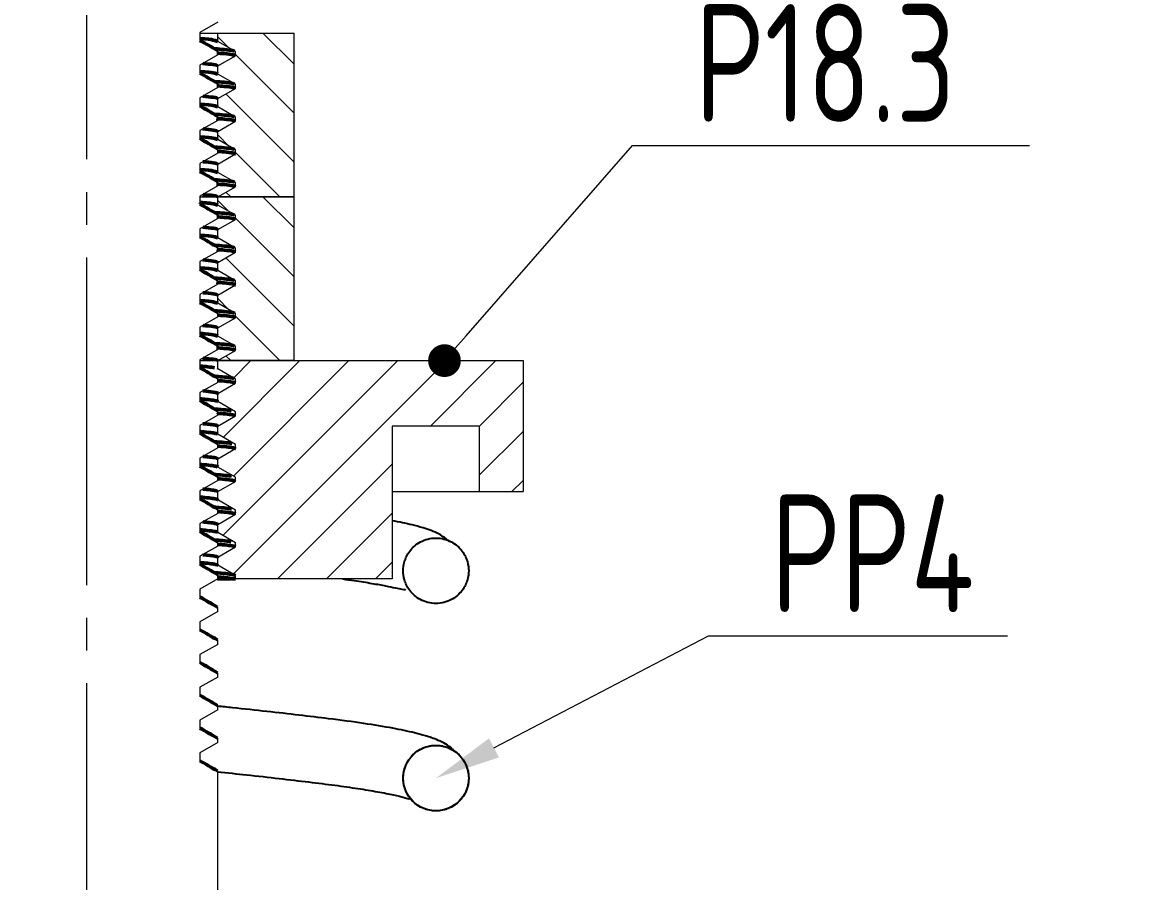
# Model space of a CAD drawing. Header units: millimetres. Extents: x -46397 to 283259, y -8690 to 23983.
# Drawn here: x 185114.6 to 185165.3, y -1672.2 to -1632.7 of the extents above; entities that cross this region are included whole.
import ezdxf
from ezdxf import colors
from ezdxf.entities.mleader import LeaderData, LeaderLine
from ezdxf.math import Vec2, Vec3

# ---------------------------------------------------------------- set-up
doc = ezdxf.new("R2010")
doc.units = ezdxf.units.MM
doc.linetypes.add('EB_DASHDOT', pattern=[39, 30, -3, 3, -3])
doc.layers.get('Defpoints').update_dxf_attribs({"lineweight": 0})
for name, color, linetype, lineweight in [('0.01.TÂM', 20, 'EB_DASHDOT', 5), ('4.KICH THUOC', 3, 'Continuous', 9), ('AM_0', 7, 'Continuous', 50)]:
    doc.layers.add(name, color=color, linetype=linetype, lineweight=lineweight)
doc.layers.add('DIM', color=8, linetype='Continuous')
doc.styles.add('GHI CHÚ 1', font='isocp_IV25.ttf', dxfattribs={"width": 0.8})
doc.styles.get("Standard").update_dxf_attribs({"font": 'isocp.shx', "width": 0.8})
doc.dimstyles.new('1-30SCALE', dxfattribs={"dimtxt": 75, "dimasz": 75, "dimexe": 37.5, "dimexo": 30, "dimgap": 30, "dimtad": 1, "dimtoh": 1, "dimdec": 0, "dimdsep": 46, "dimtxsty": 'GHI CHÚ 1', "dimcen": 0.09, "dimclrd": 256, "dimclre": 256, "dimclrt": 2, "dimadec": 0, "dimazin": 0, "dimtfac": 1, "dimtdec": 0, "dimtofl": 0, "dimtmove": 0, "dimatfit": 3, "dimfxl": 1, "dimlwd": 0, "dimlwe": 0, "dimarcsym": 0})

# ---------------------------------------------------------------- blocks, each defined once
blk = doc.blocks.new('*D943')
at = {"layer": 'Defpoints', "color": 0, "transparency": 16777216}
for p in [(185123.553, -1626.356), (185198.813, -1626.356), (185123.553, -1736.515, 1.046)]:
    blk.add_point(p, dxfattribs=at)
at = {"layer": 'DIM', "linetype": 'Continuous', "lineweight": 0, "transparency": 16777216}
for p, q in [((185125.553, -1626.356), (185200.813, -1626.356)), ((185198.813, -1732.515), (185198.813, -1630.356)), ((185125.553, -1736.515), (185200.813, -1736.515))]:
    blk.add_line(p, q, dxfattribs=at)
at = {"layer": 'DIM', "transparency": 16777216}
for points in [[(185198.147, -1630.356), (185199.48, -1630.356), (185198.813, -1626.356)], [(185198.147, -1732.515), (185199.48, -1732.515), (185198.813, -1736.515)]]:
    blk.add_solid(points, dxfattribs=at)
at = {"layer": 'DIM', "color": 2, "transparency": 16777216, "insert": (185193.696, -1681.436), "char_height": 6, "attachment_point": 5, "rotation": 90, "style": 'GHI CHÚ 1'}
blk.add_mtext('110', dxfattribs=at)
blk = doc.blocks.new('_Dot')
at = {"color": 0, "linetype": 'ByBlock', "lineweight": -2}
blk.add_line((-0.5, 0), (-1, 0), dxfattribs=at)
at = {"color": 0, "linetype": 'ByBlock', "const_width": 0.5}
blk.add_lwpolyline([(-0.25, 0, 1), (0.25, 0, 1)], format="xyb", close=True, dxfattribs=at)

msp = doc.modelspace()

# ---------------------------------------------------------------- hatches: boundary and pattern name
at = {"layer": 'AM_0', "lineweight": 0}
h = msp.add_hatch(dxfattribs=at)
h.set_pattern_fill('ANSI31', color=251, scale=0.5, angle=-90, style=0)
h.set_pattern_definition([(315, (96220.0758, 239290.0908), (1.122532015, 1.122532015), [])])
h.paths.add_polyline_path([(185124.364, -1635.768), (185123.553, -1636.236), (185123.553, -1636.611), (185124.364, -1637.08), (185124.364, -1637.268), (185123.553, -1637.736), (185123.553, -1638.111), (185124.364, -1638.58), (185124.364, -1638.768), (185123.553, -1639.236), (185123.553, -1639.611), (185124.364, -1640.08), (185124.364, -1640.268), (185123.553, -1640.736), (185127.053, -1640.736), (185127.053, -1633.236), (185123.553, -1633.236), (185123.553, -1633.611), (185124.364, -1634.08), (185124.364, -1634.268), (185123.553, -1634.736), (185123.553, -1635.111), (185124.364, -1635.58)], flags=0)
h = msp.add_hatch(dxfattribs=at)
h.set_pattern_fill('ANSI31', color=251, scale=0.5, angle=-90, style=0)
h.set_pattern_definition([(315, (96220.0758, 239282.5908), (1.122532015, 1.122532015), [])])
h.paths.add_polyline_path([(185124.364, -1643.268), (185123.553, -1643.736), (185123.553, -1644.111), (185124.364, -1644.58), (185124.364, -1644.768), (185123.553, -1645.236), (185123.553, -1645.611), (185124.364, -1646.08), (185124.364, -1646.268), (185123.553, -1646.736), (185123.553, -1647.111), (185124.364, -1647.58), (185124.364, -1647.768), (185123.553, -1648.236), (185127.053, -1648.236), (185127.053, -1640.736), (185123.553, -1640.736), (185123.553, -1641.111), (185124.364, -1641.58), (185124.364, -1641.768), (185123.553, -1642.236), (185123.553, -1642.611), (185124.364, -1643.08)], flags=0)
h = msp.add_hatch(dxfattribs=at)
h.set_pattern_fill('ANSI31', color=251, scale=0.5, style=0)
h.set_pattern_definition([(45, (96220.0758, 239282.5908), (-1.122532015, 1.122532015), [])])
h.paths.add_polyline_path([(185123.553, -1649.736), (185123.553, -1650.111), (185124.364, -1650.58), (185124.364, -1650.768), (185123.553, -1651.236), (185123.553, -1651.611), (185124.364, -1652.08), (185124.364, -1652.268), (185123.553, -1652.736), (185123.553, -1653.111), (185124.364, -1653.58), (185124.364, -1653.768), (185123.553, -1654.236), (185123.553, -1654.611), (185124.364, -1655.08), (185124.364, -1655.268), (185123.553, -1655.736), (185123.553, -1656.111), (185124.364, -1656.58), (185124.364, -1656.768), (185123.553, -1657.236), (185123.553, -1657.611), (185124.364, -1658.08), (185124.364, -1658.236), (185131.553, -1658.236), (185131.553, -1651.236), (185135.553, -1651.236), (185135.553, -1654.236), (185137.553, -1654.236), (185137.553, -1648.236), (185123.553, -1648.236), (185123.553, -1648.611), (185124.364, -1649.08), (185124.364, -1649.268)], flags=0)

# ---------------------------------------------------------------- linework, layer by layer
at = {"color": 7, "linetype": 'Continuous', "lineweight": 25}
msp.add_circle((185133.553, -1667.36, -0.155), 1.5, dxfattribs=at)
for points, knots in [([(185134.172, -1656.517, -0.155), (185134.023, -1656.4, -0.155), (185133.689, -1656.14, -0.155), (185133.005, -1655.894, -0.155), (185132.459, -1655.758, -0.155), (185132.04, -1655.666, -0.155), (185131.713, -1655.603, -0.155), (185131.553, -1655.573, -0.155)], [0, 0, 0, 0, 0.200529, 0.448114, 0.641499, 0.82367, 1, 1, 1, 1]), ([(185135.053, -1657.861, -0.155), (185135.053, -1657.736, -0.155), (185135.037, -1657.595, -0.155), (185134.948, -1657.287, -0.155), (185134.873, -1657.121, -0.155), (185134.633, -1656.801, -0.155), (185134.466, -1656.648, -0.155), (185134.051, -1656.427, -0.155), (185133.803, -1656.361, -0.155), (185133.303, -1656.361, -0.155), (185133.054, -1656.427, -0.155), (185132.639, -1656.648, -0.155), (185132.473, -1656.801, -0.155), (185132.233, -1657.121, -0.155), (185132.157, -1657.287, -0.155), (185132.068, -1657.595, -0.155), (185132.053, -1657.736, -0.155), (185132.053, -1657.986, -0.155), (185132.068, -1658.127, -0.155), (185132.157, -1658.435, -0.155), (185132.233, -1658.601, -0.155), (185132.473, -1658.921, -0.155), (185132.639, -1659.074, -0.155), (185133.054, -1659.295, -0.155), (185133.303, -1659.361, -0.155), (185133.803, -1659.361, -0.155), (185134.051, -1659.295, -0.155), (185134.466, -1659.074, -0.155), (185134.633, -1658.921, -0.155), (185134.873, -1658.601, -0.155), (185134.948, -1658.435, -0.155), (185135.037, -1658.127, -0.155), (185135.053, -1657.986, -0.155), (185135.053, -1657.861, -0.155)], [0, 0, 0, 0, 0.0625, 0.0625, 0.125, 0.125, 0.1875, 0.1875, 0.25, 0.25, 0.3125, 0.3125, 0.375, 0.375, 0.4375, 0.4375, 0.5, 0.5, 0.5625, 0.5625, 0.625, 0.625, 0.6875, 0.6875, 0.75, 0.75, 0.8125, 0.8125, 0.875, 0.875, 0.9375, 0.9375, 1, 1, 1, 1]), ([(185129.271, -1658.236, -0.155), (185129.454, -1658.261, -0.155), (185129.96, -1658.327, -0.155), (185130.622, -1658.437, -0.155), (185131.254, -1658.55, -0.155), (185131.709, -1658.644, -0.155), (185131.984, -1658.698, -0.155), (185132.149, -1658.732, -0.155), (185132.171, -1658.711, -0.155), (185132.181, -1658.702, -0.155)], [0, 0, 0, 0, 0.11052, 0.30626, 0.488603, 0.656458, 0.809157, 0.920232, 1, 1, 1, 1]), ([(185134.38, -1666.117, -0.155), (185134.332, -1666.064, -0.155), (185134.134, -1665.845, -0.155), (185133.596, -1665.588, -0.155), (185133.009, -1665.395, -0.155), (185132.448, -1665.253, -0.155), (185131.569, -1665.065, -0.155), (185130.271, -1664.85, -0.155), (185128.801, -1664.656, -0.155), (185127.291, -1664.475, -0.155), (185125.813, -1664.307, -0.155), (185124.559, -1664.17, -0.155), (185123.78, -1664.089, -0.155), (185123.553, -1664.066, -0.155)], [0, 0, 0, 0, 0.025384, 0.10641, 0.175831, 0.238789, 0.361291, 0.498041, 0.638415, 0.743701, 0.849967, 0.956284, 1, 1, 1, 1]), ([(185135.053, -1667.36, -0.155), (185135.053, -1667.235, -0.155), (185135.037, -1667.094, -0.155), (185134.948, -1666.787, -0.155), (185134.873, -1666.62, -0.155), (185134.633, -1666.3, -0.155), (185134.466, -1666.147, -0.155), (185134.051, -1665.926, -0.155), (185133.803, -1665.86, -0.155), (185133.303, -1665.86, -0.155), (185133.054, -1665.926, -0.155), (185132.639, -1666.147, -0.155), (185132.473, -1666.3, -0.155), (185132.233, -1666.62, -0.155), (185132.157, -1666.787, -0.155), (185132.068, -1667.094, -0.155), (185132.053, -1667.235, -0.155), (185132.053, -1667.485, -0.155), (185132.068, -1667.627, -0.155), (185132.157, -1667.934, -0.155), (185132.233, -1668.1, -0.155), (185132.473, -1668.42, -0.155), (185132.639, -1668.573, -0.155), (185133.054, -1668.794, -0.155), (185133.303, -1668.86, -0.155), (185133.803, -1668.86, -0.155), (185134.051, -1668.794, -0.155), (185134.466, -1668.573, -0.155), (185134.633, -1668.42, -0.155), (185134.873, -1668.1, -0.155), (185134.948, -1667.934, -0.155), (185135.037, -1667.627, -0.155), (185135.053, -1667.485, -0.155), (185135.053, -1667.36, -0.155)], [0, 0, 0, 0, 0.0625, 0.0625, 0.125, 0.125, 0.1875, 0.1875, 0.25, 0.25, 0.3125, 0.3125, 0.375, 0.375, 0.4375, 0.4375, 0.5, 0.5, 0.5625, 0.5625, 0.625, 0.625, 0.6875, 0.6875, 0.75, 0.75, 0.8125, 0.8125, 0.875, 0.875, 0.9375, 0.9375, 1, 1, 1, 1]), ([(185123.553, -1667.068, -0.155), (185123.996, -1667.115, -0.155), (185124.974, -1667.218, -0.155), (185126.37, -1667.375, -0.155), (185127.728, -1667.536, -0.155), (185128.938, -1667.685, -0.155), (185129.997, -1667.834, -0.155), (185130.899, -1667.982, -0.155), (185131.655, -1668.137, -0.155), (185132.121, -1668.241, -0.155), (185132.351, -1668.323, -0.155), (185132.338, -1668.283, -0.155), (185132.336, -1668.277, -0.155)], [0, 0, 0, 0, 0.096866, 0.213374, 0.32755, 0.438602, 0.548581, 0.658483, 0.767652, 0.875807, 0.982104, 1, 1, 1, 1])]:
    msp.add_open_spline(points, degree=3, knots=knots, dxfattribs=at)
at = {"layer": '0.01.TÂM', "lineweight": 0, "ltscale": 0.5}
msp.add_line((185117.553, -1736.515, -0.155), (185117.553, -1626.356, -0.155), dxfattribs=at)
at = {"layer": 'AM_0', "color": 3, "lineweight": 18}
for p, q in [((185123.553, -1632.731, -0.155), (185122.741, -1633.2, -0.155)), ((185122.741, -1633.2, -0.155), (185122.741, -1633.575, -0.155)), ((185122.781, -1633.236, -0.155), (185127.053, -1633.236, -0.155)), ((185123.553, -1633.611, -0.155), (185123.553, -1633.236, -0.155)), ((185127.053, -1648.236, -0.155), (185127.053, -1633.236, -0.155)), ((185122.741, -1633.575, -0.155), (185123.553, -1634.044, -0.155)), ((185124.364, -1634.08, -0.155), (185123.553, -1633.611, -0.155)), ((185123.553, -1634.231, -0.155), (185122.741, -1634.7, -0.155)), ((185123.514, -1634.029, -0.155), (185123.553, -1634.044, -0.155)), ((185123.514, -1634.029, -0.155), (185123.553, -1634.044, -0.155)), ((185123.553, -1634.231, -0.155), (185123.553, -1634.044, -0.155)), ((185123.553, -1634.736, -0.155), (185124.364, -1634.268, -0.155)), ((185124.364, -1634.268, -0.155), (185124.364, -1634.08, -0.155)), ((185122.741, -1634.7, -0.155), (185122.741, -1635.075, -0.155)), ((185123.553, -1635.111, -0.155), (185123.553, -1634.736, -0.155)), ((185122.741, -1635.075, -0.155), (185123.553, -1635.544, -0.155)), ((185124.364, -1635.58, -0.155), (185123.553, -1635.111, -0.155)), ((185123.553, -1635.731, -0.155), (185122.741, -1636.2, -0.155)), ((185123.514, -1635.529, -0.155), (185123.553, -1635.544, -0.155)), ((185123.514, -1635.529, -0.155), (185123.553, -1635.544, -0.155)), ((185123.553, -1635.731, -0.155), (185123.553, -1635.544, -0.155)), ((185123.553, -1636.236, -0.155), (185124.364, -1635.768, -0.155)), ((185124.364, -1635.768, -0.155), (185124.364, -1635.58, -0.155)), ((185122.741, -1636.2, -0.155), (185122.741, -1636.575, -0.155)), ((185123.553, -1636.611, -0.155), (185123.553, -1636.236, -0.155)), ((185122.741, -1636.575, -0.155), (185123.553, -1637.044, -0.155)), ((185124.364, -1637.08, -0.155), (185123.553, -1636.611, -0.155)), ((185123.553, -1637.231, -0.155), (185122.741, -1637.7, -0.155)), ((185123.505, -1637.028, -0.155), (185123.553, -1637.044, -0.155)), ((185123.505, -1637.028, -0.155), (185123.553, -1637.044, -0.155)), ((185123.553, -1637.231, -0.155), (185123.553, -1637.044, -0.155)), ((185123.553, -1637.736, -0.155), (185124.364, -1637.268, -0.155)), ((185124.364, -1637.268, -0.155), (185124.364, -1637.08, -0.155)), ((185122.741, -1637.7, -0.155), (185122.741, -1638.075, -0.155)), ((185123.553, -1638.111, -0.155), (185123.553, -1637.736, -0.155)), ((185122.741, -1638.075, -0.155), (185123.553, -1638.544, -0.155)), ((185124.364, -1638.58, -0.155), (185123.553, -1638.111, -0.155)), ((185123.553, -1638.731, -0.155), (185122.741, -1639.2, -0.155)), ((185123.514, -1638.529, -0.155), (185123.553, -1638.544, -0.155)), ((185123.514, -1638.529, -0.155), (185123.553, -1638.544, -0.155)), ((185123.553, -1638.731, -0.155), (185123.553, -1638.544, -0.155)), ((185123.553, -1639.236, -0.155), (185124.364, -1638.768, -0.155)), ((185124.364, -1638.768, -0.155), (185124.364, -1638.58, -0.155)), ((185122.741, -1639.2, -0.155), (185122.741, -1639.575, -0.155)), ((185123.553, -1639.611, -0.155), (185123.553, -1639.236, -0.155)), ((185122.741, -1639.575, -0.155), (185123.553, -1640.044, -0.155)), ((185124.364, -1640.08, -0.155), (185123.553, -1639.611, -0.155)), ((185123.553, -1640.231, -0.155), (185122.741, -1640.7, -0.155)), ((185123.501, -1640.028, -0.155), (185123.553, -1640.044, -0.155)), ((185123.501, -1640.028, -0.155), (185123.553, -1640.044, -0.155)), ((185123.553, -1640.231, -0.155), (185123.553, -1640.044, -0.155)), ((185123.553, -1640.736, -0.155), (185124.364, -1640.268, -0.155)), ((185124.364, -1640.268, -0.155), (185124.364, -1640.08, -0.155)), ((185122.741, -1640.7, -0.155), (185122.741, -1641.075, -0.155)), ((185122.781, -1640.736, -0.155), (185127.053, -1640.736, -0.155)), ((185122.781, -1640.736, -0.155), (185123.553, -1640.736, -0.155)), ((185127.053, -1640.736, -0.155), (185123.553, -1640.736, -0.155)), ((185123.553, -1641.111, -0.155), (185123.553, -1640.736, -0.155)), ((185122.741, -1641.075, -0.155), (185123.553, -1641.544, -0.155)), ((185123.509, -1641.096, -0.155), (185123.553, -1641.111, -0.155)), ((185124.364, -1641.58, -0.155), (185123.553, -1641.111, -0.155)), ((185123.553, -1641.731, -0.155), (185122.741, -1642.2, -0.155)), ((185123.514, -1641.529, -0.155), (185123.553, -1641.544, -0.155)), ((185123.553, -1641.731, -0.155), (185123.553, -1641.544, -0.155)), ((185123.553, -1642.236, -0.155), (185124.364, -1641.768, -0.155)), ((185124.364, -1641.768, -0.155), (185124.364, -1641.58, -0.155)), ((185122.741, -1642.2, -0.155), (185122.741, -1642.575, -0.155)), ((185123.553, -1642.611, -0.155), (185123.553, -1642.236, -0.155)), ((185122.741, -1642.575, -0.155), (185123.553, -1643.044, -0.155)), ((185124.364, -1643.08, -0.155), (185123.553, -1642.611, -0.155)), ((185123.553, -1643.231, -0.155), (185122.741, -1643.7, -0.155)), ((185123.514, -1643.029, -0.155), (185123.553, -1643.044, -0.155)), ((185123.553, -1643.231, -0.155), (185123.553, -1643.044, -0.155)), ((185123.553, -1643.736, -0.155), (185124.364, -1643.268, -0.155)), ((185124.364, -1643.268, -0.155), (185124.364, -1643.08, -0.155)), ((185122.741, -1643.7, -0.155), (185122.741, -1644.075, -0.155)), ((185123.553, -1644.111, -0.155), (185123.553, -1643.736, -0.155)), ((185122.741, -1644.075, -0.155), (185123.553, -1644.544, -0.155)), ((185124.364, -1644.58, -0.155), (185123.553, -1644.111, -0.155)), ((185123.553, -1644.731, -0.155), (185122.741, -1645.2, -0.155)), ((185123.505, -1644.528, -0.155), (185123.553, -1644.544, -0.155)), ((185123.553, -1644.731, -0.155), (185123.553, -1644.544, -0.155)), ((185123.553, -1645.236, -0.155), (185124.364, -1644.768, -0.155)), ((185124.364, -1644.768, -0.155), (185124.364, -1644.58, -0.155)), ((185122.741, -1645.2, -0.155), (185122.741, -1645.575, -0.155)), ((185123.553, -1645.611, -0.155), (185123.553, -1645.236, -0.155)), ((185122.741, -1645.575, -0.155), (185123.553, -1646.044, -0.155)), ((185124.364, -1646.08, -0.155), (185123.553, -1645.611, -0.155)), ((185123.553, -1646.231, -0.155), (185122.741, -1646.7, -0.155)), ((185123.514, -1646.029, -0.155), (185123.553, -1646.044, -0.155)), ((185123.553, -1646.231, -0.155), (185123.553, -1646.044, -0.155)), ((185123.553, -1646.736, -0.155), (185124.364, -1646.268, -0.155)), ((185124.364, -1646.268, -0.155), (185124.364, -1646.08, -0.155)), ((185122.741, -1646.7, -0.155), (185122.741, -1647.075, -0.155)), ((185123.553, -1647.111, -0.155), (185123.553, -1646.736, -0.155)), ((185122.741, -1647.075, -0.155), (185123.553, -1647.544, -0.155)), ((185124.364, -1647.58, -0.155), (185123.553, -1647.111, -0.155)), ((185123.553, -1647.731, -0.155), (185122.741, -1648.2, -0.155)), ((185123.501, -1647.528, -0.155), (185123.553, -1647.544, -0.155)), ((185123.553, -1647.731, -0.155), (185123.553, -1647.544, -0.155)), ((185123.553, -1648.236, -0.155), (185124.364, -1647.768, -0.155)), ((185124.364, -1647.768, -0.155), (185124.364, -1647.58, -0.155)), ((185122.741, -1648.2, -0.155), (185122.741, -1648.575, -0.155)), ((185122.781, -1648.236, -0.155), (185123.553, -1648.236, -0.155)), ((185127.053, -1648.236, -0.155), (185123.553, -1648.236, -0.155)), ((185123.553, -1648.611, -0.155), (185123.553, -1648.236, -0.155)), ((185123.553, -1648.236, -0.155), (185137.553, -1648.236, -0.155)), ((185137.553, -1648.236, -0.155), (185137.553, -1654.236, -0.155)), ((185122.741, -1648.575, -0.155), (185123.553, -1649.044, -0.155)), ((185123.509, -1648.596, -0.155), (185123.553, -1648.611, -0.155)), ((185124.364, -1649.08, -0.155), (185123.553, -1648.611, -0.155)), ((185123.553, -1649.231, -0.155), (185122.741, -1649.7, -0.155)), ((185123.514, -1649.029, -0.155), (185123.553, -1649.044, -0.155)), ((185123.553, -1649.231, -0.155), (185123.553, -1649.044, -0.155)), ((185123.553, -1649.736, -0.155), (185124.364, -1649.268, -0.155)), ((185124.364, -1649.268, -0.155), (185124.364, -1649.08, -0.155)), ((185122.741, -1649.7, -0.155), (185122.741, -1650.075, -0.155)), ((185123.553, -1650.111, -0.155), (185123.553, -1649.736, -0.155)), ((185122.741, -1650.075, -0.155), (185123.553, -1650.544, -0.155)), ((185123.514, -1650.529, -0.155), (185123.553, -1650.544, -0.155)), ((185124.364, -1650.58, -0.155), (185123.553, -1650.111, -0.155)), ((185123.553, -1650.731, -0.155), (185122.741, -1651.2, -0.155)), ((185123.553, -1650.731, -0.155), (185123.553, -1650.544, -0.155)), ((185123.553, -1651.236, -0.155), (185124.364, -1650.768, -0.155)), ((185124.364, -1650.768, -0.155), (185124.364, -1650.58, -0.155)), ((185122.741, -1651.2, -0.155), (185122.741, -1651.575, -0.155)), ((185123.553, -1651.611, -0.155), (185123.553, -1651.236, -0.155)), ((185135.553, -1651.236, -0.155), (185131.553, -1651.236, -0.155)), ((185131.553, -1651.236, -0.155), (185131.553, -1658.236, -0.155)), ((185135.553, -1654.236, -0.155), (185135.553, -1651.236, -0.155)), ((185122.741, -1651.575, -0.155), (185123.553, -1652.044, -0.155)), ((185123.505, -1652.028, -0.155), (185123.553, -1652.044, -0.155)), ((185124.364, -1652.08, -0.155), (185123.553, -1651.611, -0.155)), ((185123.553, -1652.231, -0.155), (185123.553, -1652.044, -0.155)), ((185123.553, -1652.231, -0.155), (185122.741, -1652.7, -0.155)), ((185123.553, -1652.736, -0.155), (185124.364, -1652.268, -0.155)), ((185124.364, -1652.268, -0.155), (185124.364, -1652.08, -0.155)), ((185122.741, -1652.7, -0.155), (185122.741, -1653.075, -0.155)), ((185122.741, -1653.075, -0.155), (185123.553, -1653.544, -0.155)), ((185123.553, -1653.111, -0.155), (185123.553, -1652.736, -0.155)), ((185123.514, -1653.529, -0.155), (185123.553, -1653.544, -0.155)), ((185124.364, -1653.58, -0.155), (185123.553, -1653.111, -0.155)), ((185123.553, -1653.731, -0.155), (185123.553, -1653.544, -0.155)), ((185124.364, -1653.768, -0.155), (185124.364, -1653.58, -0.155)), ((185123.553, -1653.731, -0.155), (185122.741, -1654.2, -0.155)), ((185123.553, -1654.236, -0.155), (185124.364, -1653.768, -0.155)), ((185122.741, -1654.2, -0.155), (185122.741, -1654.575, -0.155)), ((185122.741, -1654.575, -0.155), (185123.553, -1655.044, -0.155)), ((185123.553, -1654.611, -0.155), (185123.553, -1654.236, -0.155)), ((185131.553, -1654.236, -0.155), (185137.553, -1654.236, -0.155)), ((185123.501, -1655.028, -0.155), (185123.553, -1655.044, -0.155)), ((185124.364, -1655.08, -0.155), (185123.553, -1654.611, -0.155)), ((185123.553, -1655.231, -0.155), (185123.553, -1655.044, -0.155)), ((185124.364, -1655.268, -0.155), (185124.364, -1655.08, -0.155)), ((185123.553, -1655.231, -0.155), (185122.741, -1655.7, -0.155)), ((185123.553, -1655.736, -0.155), (185124.364, -1655.268, -0.155)), ((185122.741, -1655.7, -0.155), (185122.741, -1656.075, -0.155)), ((185122.741, -1656.075, -0.155), (185123.553, -1656.544, -0.155)), ((185123.553, -1656.111, -0.155), (185123.553, -1655.736, -0.155)), ((185124.364, -1656.58, -0.155), (185123.553, -1656.111, -0.155)), ((185123.514, -1656.529, -0.155), (185123.553, -1656.544, -0.155)), ((185123.553, -1656.731, -0.155), (185123.553, -1656.544, -0.155)), ((185124.364, -1656.768, -0.155), (185124.364, -1656.58, -0.155)), ((185123.553, -1656.731, -0.155), (185122.741, -1657.2, -0.155)), ((185123.553, -1657.236, -0.155), (185124.364, -1656.768, -0.155)), ((185122.741, -1657.2, -0.155), (185122.741, -1657.575, -0.155)), ((185122.741, -1657.575, -0.155), (185123.553, -1658.044, -0.155)), ((185123.553, -1657.611, -0.155), (185123.553, -1657.236, -0.155)), ((185124.364, -1658.08, -0.155), (185123.553, -1657.611, -0.155)), ((185123.514, -1658.029, -0.155), (185123.553, -1658.044, -0.155)), ((185123.553, -1658.231, -0.155), (185123.553, -1658.044, -0.155)), ((185124.364, -1658.236, -0.155), (185124.364, -1658.08, -0.155)), ((185123.553, -1658.231, -0.155), (185122.741, -1658.7, -0.155)), ((185131.553, -1658.236, -0.155), (185124.364, -1658.236, -0.155)), ((185122.741, -1658.7, -0.155), (185122.741, -1659.075, -0.155)), ((185122.741, -1659.075, -0.155), (185123.553, -1659.544, -0.155)), ((185123.505, -1659.528, -0.155), (185123.553, -1659.544, -0.155)), ((185123.553, -1659.731, -0.155), (185123.553, -1659.544, -0.155)), ((185123.553, -1659.731, -0.155), (185122.741, -1660.2, -0.155)), ((185122.741, -1660.2, -0.155), (185122.741, -1660.575, -0.155)), ((185122.741, -1660.575, -0.155), (185123.553, -1661.044, -0.155)), ((185123.514, -1661.029, -0.155), (185123.553, -1661.044, -0.155)), ((185123.553, -1661.231, -0.155), (185123.553, -1661.044, -0.155)), ((185123.553, -1661.231, -0.155), (185122.741, -1661.7, -0.155)), ((185122.741, -1661.7, -0.155), (185122.741, -1662.075, -0.155)), ((185122.741, -1662.075, -0.155), (185123.553, -1662.544, -0.155)), ((185123.501, -1662.528, -0.155), (185123.553, -1662.544, -0.155)), ((185123.553, -1662.731, -0.155), (185123.553, -1662.544, -0.155)), ((185123.553, -1662.731, -0.155), (185122.741, -1663.2, -0.155)), ((185122.741, -1663.2, -0.155), (185122.741, -1663.575, -0.155)), ((185122.741, -1663.575, -0.155), (185123.553, -1664.044, -0.155)), ((185123.553, -1664.231, -0.155), (185122.741, -1664.7, -0.155)), ((185123.515, -1664.029, -0.155), (185123.553, -1664.044, -0.155)), ((185123.553, -1664.231, -0.155), (185123.553, -1664.044, -0.155)), ((185122.741, -1664.7, -0.155), (185122.741, -1665.075, -0.155)), ((185122.741, -1665.075, -0.155), (185123.553, -1665.544, -0.155)), ((185123.553, -1665.731, -0.155), (185122.741, -1666.2, -0.155)), ((185123.502, -1665.528, -0.155), (185123.553, -1665.544, -0.155)), ((185123.553, -1665.731, -0.155), (185123.553, -1665.544, -0.155)), ((185122.741, -1666.2, -0.155), (185122.741, -1666.575, -0.155)), ((185122.741, -1666.575, -0.155), (185123.553, -1667.044, -0.155)), ((185123.509, -1667.028, -0.155), (185123.553, -1667.044, -0.155))]:
    msp.add_line(p, q, dxfattribs=at)
at = {"layer": 'AM_0', "color": 3, "elevation": -0.155}
for points in [[(185122.871, -1649.625), (185123.018, -1649.637), (185123.348, -1649.676), (185123.524, -1649.714), (185123.552, -1649.733), (185123.552, -1649.735), (185123.553, -1649.736), (185123.553, -1649.736), (185123.553, -1649.736), (185123.553, -1649.736)], [(185122.873, -1657.124), (185123.053, -1657.139), (185123.349, -1657.174), (185123.489, -1657.202), (185123.54, -1657.221), (185123.552, -1657.233), (185123.553, -1657.236), (185123.553, -1657.236), (185123.553, -1657.236), (185123.553, -1657.236), (185123.553, -1657.236), (185123.553, -1657.236), (185123.553, -1657.236)]]:
    msp.add_lwpolyline(points, dxfattribs=at)
at = {"layer": 'AM_0', "color": 3, "lineweight": 18, "elevation": -0.155}
msp.add_lwpolyline([(185111.553, -1666.294), (185111.553, -1736.515), (185123.553, -1736.515), (185123.553, -1667.044)], dxfattribs=at)
at = {"layer": 'AM_0', "color": 3}
for points, knots in [([(185122.741, -1633.485, -0.155), (185122.742, -1633.485, -0.155), (185123.065, -1633.506, -0.155), (185123.411, -1633.551, -0.155), (185123.506, -1633.591, -0.155), (185123.553, -1633.611, -0.155)], [0, 0, 0, 0, 0.001825, 0.505221, 1, 1, 1, 1]), ([(185123.54, -1634.029, -0.155), (185123.404, -1633.95, -0.155), (185123.138, -1633.796, -0.155), (185122.871, -1633.642, -0.155), (185122.741, -1633.566, -0.155)], [0, 0, 0, 0, 0.50939, 1, 1, 1, 1]), ([(185123.409, -1633.953, -0.155), (185123.563, -1633.964, -0.155), (185123.942, -1633.991, -0.155), (185124.255, -1634.03, -0.155), (185124.306, -1634.056, -0.155), (185124.326, -1634.067, -0.155)], [0, 0, 0, 0, 0.28892, 0.710032, 1, 1, 1, 1]), ([(185123.507, -1634.148, -0.155), (185123.626, -1634.157, -0.155), (185123.969, -1634.181, -0.155), (185124.283, -1634.222, -0.155), (185124.337, -1634.253, -0.155), (185124.364, -1634.268, -0.155)], [0, 0, 0, 0, 0.211672, 0.609669, 1, 1, 1, 1]), ([(185122.873, -1634.624, -0.155), (185123.055, -1634.641, -0.155), (185123.466, -1634.68, -0.155), (185123.522, -1634.716, -0.155), (185123.553, -1634.736, -0.155)], [0, 0, 0, 0, 0.4450518, 1, 1, 1, 1]), ([(185122.741, -1634.985, -0.155), (185122.742, -1634.985, -0.155), (185123.065, -1635.006, -0.155), (185123.411, -1635.051, -0.155), (185123.506, -1635.091, -0.155), (185123.553, -1635.111, -0.155)], [0, 0, 0, 0, 0.001825, 0.505221, 1, 1, 1, 1]), ([(185123.54, -1635.529, -0.155), (185123.404, -1635.45, -0.155), (185123.138, -1635.296, -0.155), (185122.871, -1635.142, -0.155), (185122.741, -1635.066, -0.155)], [0, 0, 0, 0, 0.50939, 1, 1, 1, 1]), ([(185123.409, -1635.453, -0.155), (185123.563, -1635.464, -0.155), (185123.942, -1635.491, -0.155), (185124.255, -1635.53, -0.155), (185124.306, -1635.556, -0.155), (185124.326, -1635.567, -0.155)], [0, 0, 0, 0, 0.28892, 0.710032, 1, 1, 1, 1]), ([(185123.507, -1635.648, -0.155), (185123.626, -1635.657, -0.155), (185123.969, -1635.681, -0.155), (185124.283, -1635.722, -0.155), (185124.337, -1635.753, -0.155), (185124.364, -1635.768, -0.155)], [0, 0, 0, 0, 0.211672, 0.609669, 1, 1, 1, 1]), ([(185122.873, -1636.124, -0.155), (185123.055, -1636.141, -0.155), (185123.466, -1636.18, -0.155), (185123.522, -1636.216, -0.155), (185123.553, -1636.236, -0.155)], [0, 0, 0, 0, 0.445052, 1, 1, 1, 1]), ([(185122.741, -1636.485, -0.155), (185122.742, -1636.485, -0.155), (185123.065, -1636.506, -0.155), (185123.411, -1636.551, -0.155), (185123.506, -1636.591, -0.155), (185123.553, -1636.611, -0.155)], [0, 0, 0, 0, 0.0018254, 0.5052208, 1, 1, 1, 1]), ([(185123.54, -1637.029, -0.155), (185123.404, -1636.95, -0.155), (185123.138, -1636.796, -0.155), (185122.871, -1636.642, -0.155), (185122.741, -1636.566, -0.155)], [0, 0, 0, 0, 0.50939, 1, 1, 1, 1]), ([(185123.409, -1636.953, -0.155), (185123.563, -1636.964, -0.155), (185123.942, -1636.991, -0.155), (185124.255, -1637.03, -0.155), (185124.306, -1637.056, -0.155), (185124.326, -1637.067, -0.155)], [0, 0, 0, 0, 0.2889197, 0.7100324, 1, 1, 1, 1]), ([(185123.506, -1637.148, -0.155), (185123.626, -1637.157, -0.155), (185123.969, -1637.181, -0.155), (185124.283, -1637.222, -0.155), (185124.337, -1637.253, -0.155), (185124.364, -1637.268, -0.155)], [0, 0, 0, 0, 0.212066, 0.609864, 1, 1, 1, 1]), ([(185122.873, -1637.624, -0.155), (185123.055, -1637.641, -0.155), (185123.466, -1637.68, -0.155), (185123.522, -1637.716, -0.155), (185123.553, -1637.736, -0.155)], [0, 0, 0, 0, 0.445052, 1, 1, 1, 1]), ([(185122.741, -1637.985, -0.155), (185122.742, -1637.985, -0.155), (185123.065, -1638.006, -0.155), (185123.411, -1638.051, -0.155), (185123.506, -1638.091, -0.155), (185123.553, -1638.111, -0.155)], [0, 0, 0, 0, 0.001825, 0.505221, 1, 1, 1, 1]), ([(185123.54, -1638.529, -0.155), (185123.404, -1638.45, -0.155), (185123.138, -1638.296, -0.155), (185122.871, -1638.142, -0.155), (185122.741, -1638.066, -0.155)], [0, 0, 0, 0, 0.50939, 1, 1, 1, 1]), ([(185123.409, -1638.453, -0.155), (185123.563, -1638.464, -0.155), (185123.942, -1638.491, -0.155), (185124.255, -1638.53, -0.155), (185124.306, -1638.556, -0.155), (185124.326, -1638.567, -0.155)], [0, 0, 0, 0, 0.28892, 0.710032, 1, 1, 1, 1]), ([(185123.553, -1638.652, -0.155), (185123.655, -1638.659, -0.155), (185123.98, -1638.683, -0.155), (185124.282, -1638.722, -0.155), (185124.337, -1638.753, -0.155), (185124.364, -1638.768, -0.155)], [0, 0, 0, 0, 0.188717, 0.598303, 1, 1, 1, 1]), ([(185122.873, -1639.124, -0.155), (185123.055, -1639.141, -0.155), (185123.466, -1639.18, -0.155), (185123.522, -1639.216, -0.155), (185123.553, -1639.236, -0.155)], [0, 0, 0, 0, 0.445052, 1, 1, 1, 1]), ([(185122.741, -1639.485, -0.155), (185122.742, -1639.485, -0.155), (185123.065, -1639.506, -0.155), (185123.411, -1639.551, -0.155), (185123.506, -1639.591, -0.155), (185123.553, -1639.611, -0.155)], [0, 0, 0, 0, 0.001825, 0.505221, 1, 1, 1, 1]), ([(185123.54, -1640.029, -0.155), (185123.404, -1639.95, -0.155), (185123.138, -1639.796, -0.155), (185122.871, -1639.642, -0.155), (185122.741, -1639.566, -0.155)], [0, 0, 0, 0, 0.5093899, 1, 1, 1, 1]), ([(185123.409, -1639.953, -0.155), (185123.563, -1639.964, -0.155), (185123.942, -1639.991, -0.155), (185124.255, -1640.03, -0.155), (185124.306, -1640.056, -0.155), (185124.326, -1640.067, -0.155)], [0, 0, 0, 0, 0.28892, 0.710032, 1, 1, 1, 1]), ([(185123.506, -1640.148, -0.155), (185123.625, -1640.157, -0.155), (185123.969, -1640.181, -0.155), (185124.283, -1640.222, -0.155), (185124.337, -1640.253, -0.155), (185124.364, -1640.268, -0.155)], [0, 0, 0, 0, 0.212354, 0.610007, 1, 1, 1, 1]), ([(185122.873, -1640.624, -0.155), (185123.055, -1640.641, -0.155), (185123.466, -1640.68, -0.155), (185123.522, -1640.716, -0.155), (185123.553, -1640.736, -0.155)], [0, 0, 0, 0, 0.445052, 1, 1, 1, 1]), ([(185122.741, -1640.985, -0.155), (185122.742, -1640.985, -0.155), (185123.065, -1641.006, -0.155), (185123.411, -1641.051, -0.155), (185123.506, -1641.091, -0.155), (185123.553, -1641.111, -0.155)], [0, 0, 0, 0, 0.001825, 0.505221, 1, 1, 1, 1]), ([(185122.741, -1640.986, -0.155), (185122.869, -1640.997, -0.155), (185123.165, -1641.021, -0.155), (185123.32, -1641.046, -0.155), (185123.407, -1641.06, -0.155)], [0, 0, 0, 0, 0.432657, 1, 1, 1, 1]), ([(185123.54, -1641.529, -0.155), (185123.404, -1641.45, -0.155), (185123.138, -1641.296, -0.155), (185122.871, -1641.142, -0.155), (185122.741, -1641.066, -0.155)], [0, 0, 0, 0, 0.50939, 1, 1, 1, 1]), ([(185123.409, -1641.453, -0.155), (185123.563, -1641.464, -0.155), (185123.942, -1641.491, -0.155), (185124.255, -1641.53, -0.155), (185124.306, -1641.556, -0.155), (185124.326, -1641.567, -0.155)], [0, 0, 0, 0, 0.28892, 0.710032, 1, 1, 1, 1]), ([(185123.507, -1641.648, -0.155), (185123.626, -1641.657, -0.155), (185123.969, -1641.681, -0.155), (185124.283, -1641.722, -0.155), (185124.337, -1641.753, -0.155), (185124.364, -1641.768, -0.155)], [0, 0, 0, 0, 0.211672, 0.609669, 1, 1, 1, 1]), ([(185122.873, -1642.124, -0.155), (185123.055, -1642.141, -0.155), (185123.466, -1642.18, -0.155), (185123.522, -1642.216, -0.155), (185123.553, -1642.236, -0.155)], [0, 0, 0, 0, 0.4450518, 1, 1, 1, 1]), ([(185122.741, -1642.485, -0.155), (185122.742, -1642.485, -0.155), (185123.065, -1642.506, -0.155), (185123.411, -1642.551, -0.155), (185123.506, -1642.591, -0.155), (185123.553, -1642.611, -0.155)], [0, 0, 0, 0, 0.001825, 0.505221, 1, 1, 1, 1]), ([(185123.54, -1643.029, -0.155), (185123.404, -1642.95, -0.155), (185123.138, -1642.796, -0.155), (185122.871, -1642.642, -0.155), (185122.741, -1642.566, -0.155)], [0, 0, 0, 0, 0.50939, 1, 1, 1, 1]), ([(185123.409, -1642.953, -0.155), (185123.563, -1642.964, -0.155), (185123.942, -1642.991, -0.155), (185124.255, -1643.03, -0.155), (185124.306, -1643.056, -0.155), (185124.326, -1643.067, -0.155)], [0, 0, 0, 0, 0.28892, 0.710032, 1, 1, 1, 1]), ([(185123.507, -1643.148, -0.155), (185123.626, -1643.157, -0.155), (185123.969, -1643.181, -0.155), (185124.283, -1643.222, -0.155), (185124.337, -1643.253, -0.155), (185124.364, -1643.268, -0.155)], [0, 0, 0, 0, 0.211672, 0.609669, 1, 1, 1, 1]), ([(185122.873, -1643.624, -0.155), (185123.055, -1643.641, -0.155), (185123.466, -1643.68, -0.155), (185123.522, -1643.716, -0.155), (185123.553, -1643.736, -0.155)], [0, 0, 0, 0, 0.445052, 1, 1, 1, 1]), ([(185122.741, -1643.985, -0.155), (185122.742, -1643.985, -0.155), (185123.065, -1644.006, -0.155), (185123.411, -1644.051, -0.155), (185123.506, -1644.091, -0.155), (185123.553, -1644.111, -0.155)], [0, 0, 0, 0, 0.0018254, 0.5052208, 1, 1, 1, 1]), ([(185123.54, -1644.529, -0.155), (185123.404, -1644.45, -0.155), (185123.138, -1644.296, -0.155), (185122.871, -1644.142, -0.155), (185122.741, -1644.066, -0.155)], [0, 0, 0, 0, 0.50939, 1, 1, 1, 1]), ([(185123.409, -1644.453, -0.155), (185123.563, -1644.464, -0.155), (185123.942, -1644.491, -0.155), (185124.255, -1644.53, -0.155), (185124.306, -1644.556, -0.155), (185124.326, -1644.567, -0.155)], [0, 0, 0, 0, 0.2889197, 0.7100324, 1, 1, 1, 1]), ([(185123.506, -1644.648, -0.155), (185123.626, -1644.657, -0.155), (185123.969, -1644.681, -0.155), (185124.283, -1644.722, -0.155), (185124.337, -1644.753, -0.155), (185124.364, -1644.768, -0.155)], [0, 0, 0, 0, 0.212066, 0.609864, 1, 1, 1, 1]), ([(185122.873, -1645.124, -0.155), (185123.055, -1645.141, -0.155), (185123.466, -1645.18, -0.155), (185123.522, -1645.216, -0.155), (185123.553, -1645.236, -0.155)], [0, 0, 0, 0, 0.445052, 1, 1, 1, 1]), ([(185122.741, -1645.485, -0.155), (185122.742, -1645.485, -0.155), (185123.065, -1645.506, -0.155), (185123.411, -1645.551, -0.155), (185123.506, -1645.591, -0.155), (185123.553, -1645.611, -0.155)], [0, 0, 0, 0, 0.001825, 0.505221, 1, 1, 1, 1]), ([(185123.54, -1646.029, -0.155), (185123.404, -1645.95, -0.155), (185123.138, -1645.796, -0.155), (185122.871, -1645.642, -0.155), (185122.741, -1645.566, -0.155)], [0, 0, 0, 0, 0.50939, 1, 1, 1, 1]), ([(185123.409, -1645.953, -0.155), (185123.563, -1645.964, -0.155), (185123.942, -1645.991, -0.155), (185124.255, -1646.03, -0.155), (185124.306, -1646.056, -0.155), (185124.326, -1646.067, -0.155)], [0, 0, 0, 0, 0.28892, 0.710032, 1, 1, 1, 1]), ([(185123.553, -1646.152, -0.155), (185123.655, -1646.159, -0.155), (185123.98, -1646.183, -0.155), (185124.282, -1646.222, -0.155), (185124.337, -1646.253, -0.155), (185124.364, -1646.268, -0.155)], [0, 0, 0, 0, 0.188717, 0.598303, 1, 1, 1, 1]), ([(185122.741, -1646.985, -0.155), (185122.742, -1646.985, -0.155), (185123.065, -1647.006, -0.155), (185123.411, -1647.051, -0.155), (185123.506, -1647.091, -0.155), (185123.553, -1647.111, -0.155)], [0, 0, 0, 0, 0.001825, 0.505221, 1, 1, 1, 1]), ([(185122.873, -1646.624, -0.155), (185123.055, -1646.641, -0.155), (185123.466, -1646.68, -0.155), (185123.522, -1646.716, -0.155), (185123.553, -1646.736, -0.155)], [0, 0, 0, 0, 0.445052, 1, 1, 1, 1]), ([(185123.54, -1647.529, -0.155), (185123.404, -1647.45, -0.155), (185123.138, -1647.296, -0.155), (185122.871, -1647.142, -0.155), (185122.741, -1647.066, -0.155)], [0, 0, 0, 0, 0.5093899, 1, 1, 1, 1]), ([(185123.409, -1647.453, -0.155), (185123.563, -1647.464, -0.155), (185123.942, -1647.491, -0.155), (185124.255, -1647.53, -0.155), (185124.306, -1647.556, -0.155), (185124.326, -1647.567, -0.155)], [0, 0, 0, 0, 0.28892, 0.710032, 1, 1, 1, 1]), ([(185123.506, -1647.648, -0.155), (185123.625, -1647.657, -0.155), (185123.969, -1647.681, -0.155), (185124.283, -1647.722, -0.155), (185124.337, -1647.753, -0.155), (185124.364, -1647.768, -0.155)], [0, 0, 0, 0, 0.212354, 0.610007, 1, 1, 1, 1]), ([(185122.741, -1648.486, -0.155), (185122.869, -1648.497, -0.155), (185123.165, -1648.521, -0.155), (185123.32, -1648.546, -0.155), (185123.407, -1648.56, -0.155)], [0, 0, 0, 0, 0.432657, 1, 1, 1, 1]), ([(185122.873, -1648.124, -0.155), (185123.055, -1648.141, -0.155), (185123.466, -1648.18, -0.155), (185123.522, -1648.216, -0.155), (185123.553, -1648.236, -0.155)], [0, 0, 0, 0, 0.445052, 1, 1, 1, 1]), ([(185123.54, -1649.029, -0.155), (185123.404, -1648.95, -0.155), (185123.138, -1648.796, -0.155), (185122.871, -1648.642, -0.155), (185122.741, -1648.566, -0.155)], [0, 0, 0, 0, 0.5093899, 1, 1, 1, 1]), ([(185123.408, -1648.953, -0.155), (185123.529, -1648.961, -0.155), (185123.841, -1648.983, -0.155), (185124.206, -1649.022, -0.155), (185124.275, -1649.051, -0.155), (185124.312, -1649.066, -0.155)], [0, 0, 0, 0, 0.222898, 0.574063, 1, 1, 1, 1]), ([(185123.582, -1649.153, -0.155), (185123.642, -1649.157, -0.155), (185123.89, -1649.175, -0.155), (185124.239, -1649.214, -0.155), (185124.317, -1649.247, -0.155), (185124.364, -1649.268, -0.155)], [0, 0, 0, 0, 0.110251, 0.456583, 1, 1, 1, 1]), ([(185122.741, -1649.987, -0.155), (185122.837, -1649.994, -0.155), (185123.104, -1650.015, -0.155), (185123.375, -1650.051, -0.155), (185123.534, -1650.085, -0.155), (185123.548, -1650.105, -0.155), (185123.553, -1650.111, -0.155)], [0, 0, 0, 0, 0.180323, 0.500302, 0.829558, 1, 1, 1, 1]), ([(185123.54, -1650.529, -0.155), (185123.404, -1650.45, -0.155), (185123.138, -1650.296, -0.155), (185122.871, -1650.142, -0.155), (185122.741, -1650.066, -0.155)], [0, 0, 0, 0, 0.5093899, 1, 1, 1, 1]), ([(185123.408, -1650.452, -0.155), (185123.458, -1650.456, -0.155), (185123.717, -1650.472, -0.155), (185123.993, -1650.498, -0.155), (185124.129, -1650.52, -0.155), (185124.182, -1650.529, -0.155)], [0, 0, 0, 0, 0.129002, 0.656912, 1, 1, 1, 1]), ([(185123.553, -1650.649, -0.155), (185123.554, -1650.65, -0.155), (185123.76, -1650.663, -0.155), (185124.02, -1650.69, -0.155), (185124.316, -1650.73, -0.155), (185124.348, -1650.755, -0.155), (185124.364, -1650.768, -0.155)], [0, 0, 0, 0, 0.0025037, 0.3385014, 0.6723753, 1, 1, 1, 1]), ([(185122.741, -1651.486, -0.155), (185122.8, -1651.491, -0.155), (185123.044, -1651.509, -0.155), (185123.296, -1651.54, -0.155), (185123.516, -1651.577, -0.155), (185123.54, -1651.6, -0.155), (185123.553, -1651.611, -0.155)], [0, 0, 0, 0, 0.106348, 0.434928, 0.714398, 1, 1, 1, 1]), ([(185122.871, -1651.125, -0.155), (185122.968, -1651.133, -0.155), (185123.194, -1651.153, -0.155), (185123.401, -1651.182, -0.155), (185123.532, -1651.211, -0.155), (185123.546, -1651.228, -0.155), (185123.553, -1651.236, -0.155)], [0, 0, 0, 0, 0.220993, 0.517385, 0.776974, 1, 1, 1, 1]), ([(185123.54, -1652.029, -0.155), (185123.404, -1651.95, -0.155), (185123.138, -1651.796, -0.155), (185122.871, -1651.642, -0.155), (185122.741, -1651.566, -0.155)], [0, 0, 0, 0, 0.50939, 1, 1, 1, 1]), ([(185123.407, -1651.952, -0.155), (185123.56, -1651.964, -0.155), (185123.893, -1651.988, -0.155), (185124.14, -1652.015, -0.155), (185124.196, -1652.028, -0.155), (185124.198, -1652.029, -0.155)], [0, 0, 0, 0, 0.448793, 0.97315, 1, 1, 1, 1]), ([(185123.553, -1652.151, -0.155), (185123.656, -1652.159, -0.155), (185123.94, -1652.18, -0.155), (185124.213, -1652.214, -0.155), (185124.352, -1652.246, -0.155), (185124.362, -1652.263, -0.155), (185124.364, -1652.268, -0.155)], [0, 0, 0, 0, 0.194498, 0.534117, 0.869139, 1, 1, 1, 1]), ([(185122.741, -1652.986, -0.155), (185122.767, -1652.988, -0.155), (185122.979, -1653.003, -0.155), (185123.24, -1653.033, -0.155), (185123.508, -1653.073, -0.155), (185123.538, -1653.099, -0.155), (185123.553, -1653.111, -0.155)], [0, 0, 0, 0, 0.044363, 0.362277, 0.689409, 1, 1, 1, 1]), ([(185123.54, -1653.529, -0.155), (185123.404, -1653.45, -0.155), (185123.138, -1653.296, -0.155), (185122.871, -1653.142, -0.155), (185122.741, -1653.066, -0.155)], [0, 0, 0, 0, 0.5093899, 1, 1, 1, 1]), ([(185122.878, -1652.621, -0.155), (185122.954, -1652.627, -0.155), (185123.187, -1652.647, -0.155), (185123.416, -1652.68, -0.155), (185123.541, -1652.712, -0.155), (185123.55, -1652.731, -0.155), (185123.553, -1652.736, -0.155)], [0, 0, 0, 0, 0.169032, 0.515629, 0.862231, 1, 1, 1, 1]), ([(185123.408, -1653.453, -0.155), (185123.495, -1653.459, -0.155), (185123.782, -1653.478, -0.155), (185124.045, -1653.504, -0.155), (185124.148, -1653.523, -0.155), (185124.18, -1653.529, -0.155)], [0, 0, 0, 0, 0.231764, 0.762469, 1, 1, 1, 1]), ([(185123.582, -1653.652, -0.155), (185123.609, -1653.654, -0.155), (185123.832, -1653.669, -0.155), (185124.092, -1653.698, -0.155), (185124.33, -1653.735, -0.155), (185124.354, -1653.758, -0.155), (185124.364, -1653.768, -0.155)], [0, 0, 0, 0, 0.047299, 0.391663, 0.733199, 1, 1, 1, 1]), ([(185122.741, -1654.486, -0.155), (185122.887, -1654.498, -0.155), (185123.19, -1654.525, -0.155), (185123.458, -1654.565, -0.155), (185123.548, -1654.594, -0.155), (185123.552, -1654.609, -0.155), (185123.553, -1654.611, -0.155)], [0, 0, 0, 0, 0.297236, 0.614694, 0.941357, 1, 1, 1, 1]), ([(185123.54, -1655.029, -0.155), (185123.404, -1654.95, -0.155), (185123.138, -1654.796, -0.155), (185122.871, -1654.642, -0.155), (185122.741, -1654.566, -0.155)], [0, 0, 0, 0, 0.50939, 1, 1, 1, 1]), ([(185122.876, -1654.122, -0.155), (185122.896, -1654.124, -0.155), (185123.087, -1654.138, -0.155), (185123.311, -1654.166, -0.155), (185123.522, -1654.203, -0.155), (185123.543, -1654.226, -0.155), (185123.553, -1654.236, -0.155)], [0, 0, 0, 0, 0.04128, 0.384158, 0.727037, 1, 1, 1, 1]), ([(185123.406, -1654.952, -0.155), (185123.421, -1654.953, -0.155), (185123.651, -1654.967, -0.155), (185123.939, -1654.993, -0.155), (185124.112, -1655.018, -0.155), (185124.191, -1655.029, -0.155)], [0, 0, 0, 0, 0.035631, 0.557922, 1, 1, 1, 1]), ([(185123.553, -1655.15, -0.155), (185123.687, -1655.161, -0.155), (185123.991, -1655.185, -0.155), (185124.291, -1655.225, -0.155), (185124.339, -1655.253, -0.155), (185124.364, -1655.268, -0.155)], [0, 0, 0, 0, 0.266502, 0.604314, 1, 1, 1, 1]), ([(185122.741, -1655.986, -0.155), (185122.853, -1655.996, -0.155), (185123.134, -1656.019, -0.155), (185123.461, -1656.061, -0.155), (185123.519, -1656.093, -0.155), (185123.553, -1656.111, -0.155)], [0, 0, 0, 0, 0.217468, 0.546273, 1, 1, 1, 1]), ([(185123.54, -1656.529, -0.155), (185123.404, -1656.45, -0.155), (185123.138, -1656.296, -0.155), (185122.871, -1656.142, -0.155), (185122.741, -1656.066, -0.155)], [0, 0, 0, 0, 0.50939, 1, 1, 1, 1]), ([(185122.874, -1655.623, -0.155), (185122.979, -1655.632, -0.155), (185123.232, -1655.655, -0.155), (185123.461, -1655.69, -0.155), (185123.548, -1655.718, -0.155), (185123.552, -1655.734, -0.155), (185123.553, -1655.736, -0.155)], [0, 0, 0, 0, 0.24381, 0.588385, 0.932961, 1, 1, 1, 1]), ([(185123.408, -1656.453, -0.155), (185123.529, -1656.461, -0.155), (185123.838, -1656.483, -0.155), (185124.111, -1656.509, -0.155), (185124.163, -1656.526, -0.155), (185124.173, -1656.529, -0.155)], [0, 0, 0, 0, 0.340067, 0.869789, 1, 1, 1, 1]), ([(185123.582, -1656.653, -0.155), (185123.643, -1656.657, -0.155), (185123.892, -1656.675, -0.155), (185124.24, -1656.715, -0.155), (185124.317, -1656.748, -0.155), (185124.364, -1656.768, -0.155)], [0, 0, 0, 0, 0.112522, 0.458881, 1, 1, 1, 1]), ([(185122.741, -1657.487, -0.155), (185122.822, -1657.493, -0.155), (185123.078, -1657.513, -0.155), (185123.349, -1657.547, -0.155), (185123.53, -1657.582, -0.155), (185123.546, -1657.603, -0.155), (185123.553, -1657.611, -0.155)], [0, 0, 0, 0, 0.14927, 0.46922, 0.798447, 1, 1, 1, 1]), ([(185123.54, -1658.029, -0.155), (185123.404, -1657.95, -0.155), (185123.138, -1657.796, -0.155), (185122.871, -1657.642, -0.155), (185122.741, -1657.566, -0.155)], [0, 0, 0, 0, 0.5093899, 1, 1, 1, 1]), ([(185123.408, -1657.952, -0.155), (185123.46, -1657.956, -0.155), (185123.721, -1657.972, -0.155), (185124.026, -1658.003, -0.155), (185124.315, -1658.043, -0.155), (185124.348, -1658.068, -0.155), (185124.364, -1658.08, -0.155)], [0, 0, 0, 0, 0.078046, 0.389321, 0.697542, 1, 1, 1, 1]), ([(185123.553, -1658.149, -0.155), (185123.555, -1658.15, -0.155), (185123.762, -1658.163, -0.155), (185124.057, -1658.193, -0.155), (185124.217, -1658.221, -0.155), (185124.303, -1658.236, -0.155)], [0, 0, 0, 0, 0.006223, 0.468837, 1, 1, 1, 1]), ([(185124.182, -1658.236, -0.155), (185124.135, -1658.236, -0.155), (185124.004, -1658.236, -0.155), (185123.78, -1658.236, -0.155), (185123.569, -1658.236, -0.155), (185123.544, -1658.236, -0.155)], [0, 0, 0, 0, 0.327418, 0.918555, 1, 1, 1, 1]), ([(185123.54, -1659.529, -0.155), (185123.404, -1659.45, -0.155), (185123.138, -1659.296, -0.155), (185122.871, -1659.142, -0.155), (185122.741, -1659.066, -0.155)], [0, 0, 0, 0, 0.50939, 1, 1, 1, 1]), ([(185123.54, -1661.029, -0.155), (185123.404, -1660.95, -0.155), (185123.138, -1660.796, -0.155), (185122.871, -1660.642, -0.155), (185122.741, -1660.566, -0.155)], [0, 0, 0, 0, 0.50939, 1, 1, 1, 1]), ([(185123.54, -1662.529, -0.155), (185123.404, -1662.45, -0.155), (185123.138, -1662.296, -0.155), (185122.871, -1662.142, -0.155), (185122.741, -1662.066, -0.155)], [0, 0, 0, 0, 0.5093899, 1, 1, 1, 1]), ([(185123.54, -1664.029, -0.155), (185123.404, -1663.95, -0.155), (185123.138, -1663.796, -0.155), (185122.871, -1663.642, -0.155), (185122.741, -1663.566, -0.155)], [0, 0, 0, 0, 0.50939, 1, 1, 1, 1]), ([(185123.54, -1665.529, -0.155), (185123.404, -1665.45, -0.155), (185123.138, -1665.296, -0.155), (185122.871, -1665.142, -0.155), (185122.741, -1665.066, -0.155)], [0, 0, 0, 0, 0.50939, 1, 1, 1, 1]), ([(185123.539, -1667.029, -0.155), (185123.403, -1666.95, -0.155), (185123.137, -1666.796, -0.155), (185122.871, -1666.642, -0.155), (185122.741, -1666.566, -0.155)], [0, 0, 0, 0, 0.510593, 1, 1, 1, 1])]:
    msp.add_open_spline(points, degree=3, knots=knots, dxfattribs=at)
msp.add_open_spline([(185124.364, -1658.236, -0.155), (185124.364, -1658.236, -0.155), (185124.344, -1658.236, -0.155), (185124.303, -1658.236, -0.155)], degree=3, dxfattribs=at)

# ---------------------------------------------------------------- dimensions: what is measured, and where the dimension line sits
at = {"layer": 'DIM'}
dim = msp.add_linear_dim(base=(185198.813, -1626.356, -1.2), p1=(185123.553, -1736.515, -0.155), p2=(185123.553, -1626.356, -1.2), angle=90, dimstyle='1-30SCALE', override={"dimtxt": 6, "dimasz": 4, "dimexe": 2, "dimexo": 2, "dimgap": 2, "dimtmove": 1}, dxfattribs=at)
dim.commit()
dim.dimension.update_dxf_attribs({"geometry": '*D943', "text_midpoint": (185193.696, -1681.436, -1.2)})

# ---------------------------------------------------------------- leaders
at = {"layer": '4.KICH THUOC', "color": 1, "ltscale": 5}
ml = msp.add_multileader_mtext('Standard', dxfattribs=at)
ml.set_content('PP3', color=1)
ml.set_leader_properties(color=3, lineweight=9)
ml.build(insert=Vec2(0, 0))
ml.multileader.update_dxf_attribs({"has_dogleg": 0, "text_left_attachment_type": 5, "text_right_attachment_type": 6, "dogleg_length": 0.125, "arrow_head_size": 3, "scale": 300})
ctx = ml.context
ctx.base_point, ctx.scale, ctx.char_height, ctx.arrow_head_size, ctx.landing_gap_size, ctx.plane_origin = Vec3(185066.113, -1617.472, -5.354), 300, 5.4, 3, 2.859, Vec3(185205.524, -1627.663, -5.354)
ctx.left_attachment, ctx.right_attachment = 5, 6
notes = []
notes.append((ctx, [(0, (1, 1, 0), (185085.413, -1617.472, -5.354), (-1, 0), 4.764, [(1, [(185108.053, -1636.986, -5.354), (185108.053, -1644.486, -5.354)], 0, [])])]))
ctx.mtext.insert, ctx.mtext.width, ctx.mtext.flow_direction = Vec3(185068.971, -1610.992, -5.354), 14.33546, 5
at = {"layer": '4.KICH THUOC', "ltscale": 5}
ml = msp.add_multileader_mtext('Standard', dxfattribs=at)
ml.set_content('{\\Fisocp|c0;P18.3}', color=256)
ml.set_leader_properties(lineweight=9)
ml.set_arrow_properties(name='DOT')
ml.build(insert=Vec2(0, 0))
ml.multileader.update_dxf_attribs({"has_dogleg": 0, "text_left_attachment_type": 5, "text_right_attachment_type": 6, "dogleg_length": 0.125, "arrow_head_size": 1.5, "scale": 300})
ctx = ml.context
ctx.base_point, ctx.scale, ctx.char_height, ctx.arrow_head_size, ctx.landing_gap_size, ctx.plane_origin = Vec3(185142.557, -1638.385, -0.155), 300, 5.4, 1.5, 2.859, Vec3(185289.621, -1625.538, -0.155)
ctx.left_attachment, ctx.right_attachment = 5, 6
notes.append((ctx, [(1, (1, 1, 0), (185137.793, -1638.385, -0.155), (1, 0), 4.764, [(0, [(185133.945, -1648.236, -0.155)], 0, [])])]))
ctx.mtext.insert, ctx.mtext.flow_direction = Vec3(185145.416, -1631.905, -0.155), 5
at = {"layer": '4.KICH THUOC', "color": 1, "ltscale": 5}
ml = msp.add_multileader_mtext('Standard', dxfattribs=at)
ml.set_content('{\\Fisocp|c0;PP4}', color=1)
ml.set_leader_properties(color=3, lineweight=9)
ml.build(insert=Vec2(0, 0))
ml.multileader.update_dxf_attribs({"has_dogleg": 0, "text_left_attachment_type": 5, "text_right_attachment_type": 6, "dogleg_length": 0.125, "arrow_head_size": 3, "scale": 300})
ctx = ml.context
ctx.base_point, ctx.scale, ctx.char_height, ctx.arrow_head_size, ctx.landing_gap_size, ctx.plane_origin = Vec3(185146.047, -1660.846, -0.155), 300, 5.4, 3, 2.859, Vec3(185283.678, -1661.429, -0.155)
ctx.left_attachment, ctx.right_attachment = 5, 6
notes.append((ctx, [(1, (1, 1, 0), (185141.283, -1660.846, -0.155), (1, 0), 4.764, [(0, [(185133.553, -1667.36, -0.155)], 0, [])])]))
ctx.mtext.insert, ctx.mtext.width, ctx.mtext.flow_direction = Vec3(185148.906, -1654.366, -0.155), 14.33546, 5
for ctx, leaders in notes:
    for number, flags, end, landing, length, lines in leaders:
        leader = LeaderData()
        leader.index, (leader.has_last_leader_line, leader.has_dogleg_vector, leader.attachment_direction) = number, flags
        leader.last_leader_point, leader.dogleg_vector, leader.dogleg_length = Vec3(end), Vec3(landing), length
        for number, points, colour, breaks in lines:
            line = LeaderLine()
            line.index, line.vertices, line.color, line.breaks = number, Vec3.list(points), colors.encode_raw_color(colour), breaks
            leader.lines.append(line)
        ctx.leaders.append(leader)

doc.saveas('drawing.dxf')
